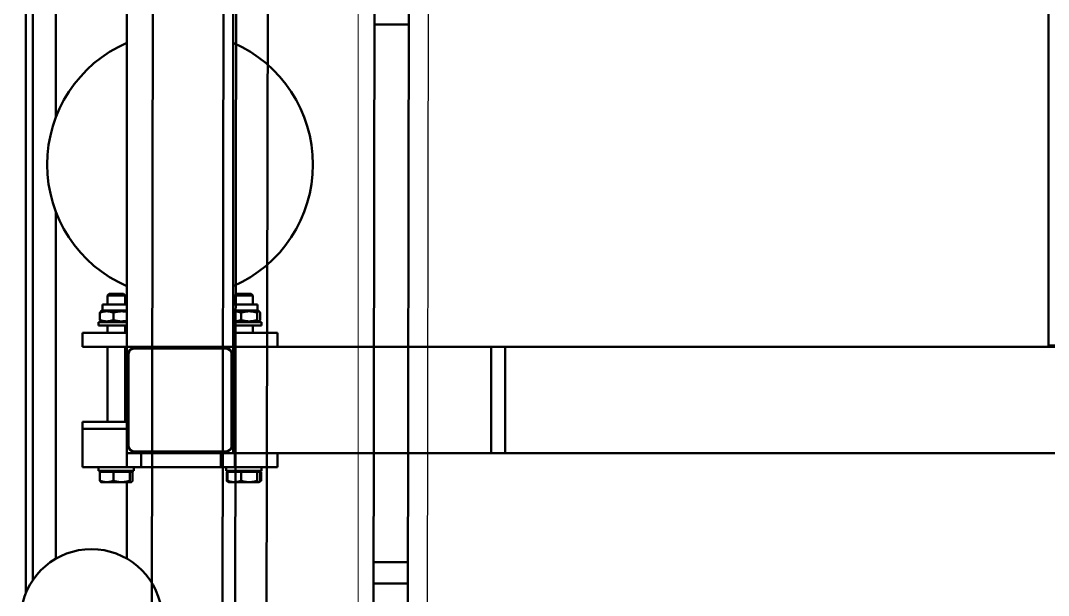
# Model space of a CAD drawing. Extents: x -3873 to 164127, y 7129 to 96529.
# Drawn here: x 50282 to 50862, y 60590 to 60915 of the extents above; entities that cross this region are included whole.
import ezdxf

# ---------------------------------------------------------------- set-up
doc = ezdxf.new("R2010")
doc.units = 0
doc.layers.get('0').update_dxf_attribs({"linetype": 'CONTINUOUS'})
doc.layers.add('LAYOUT', color=90, linetype='CONTINUOUS')
doc.layers.add('LAYOUT Kromeka', color=1, linetype='CONTINUOUS', lineweight=5)
doc.layers.add('Visible (ISO)', color=7, linetype='CONTINUOUS', lineweight=50)

# ---------------------------------------------------------------- blocks, each defined once
blk = doc.blocks.new('KD43-180-CCW Feet Cutter & Unloader')
at = {"layer": 'Visible (ISO)', "color": 1}
for p, q in [((1762.8, 1183), (1762.8, 1534.8)), ((1758.8, 1183), (1758.8, 1527.39)), ((1705.8, 1515.36), (1705.8, 1472.15)), ((1745.8, 1515.36), (1745.8, 1319.68)), ((1630.11, 1466.35), (1630.11, 1471.39)), ((1630.63, 1466.35), (1630.63, 1471.39)), ((1631.19, 1472.09), (1630.7, 1471.81)), ((1631.3, 1472.15), (1631.19, 1472.09)), ((1631.41, 1472.15), (1631.3, 1472.15)), ((1636.77, 1472.15), (1631.41, 1472.15)), ((1632.19, 1466.35), (1632.19, 1471.39)), ((1645.16, 1472.15), (1636.77, 1472.15)), ((1641.36, 1466.35), (1641.36, 1471.39)), ((1648.3, 1472.15), (1645.16, 1472.15)), ((1648.3, 1472.15), (1648.41, 1472.09)), ((1648.41, 1472.09), (1648.9, 1471.81)), ((1648.97, 1466.35), (1648.97, 1471.39)), ((1649.49, 1466.35), (1649.49, 1471.39)), ((1702.63, 1466.35), (1702.63, 1471.39)), ((1703.3, 1472.15), (1703.19, 1472.09)), ((1703.41, 1472.15), (1703.3, 1472.15)), ((1708.77, 1472.15), (1703.41, 1472.15)), ((1704.19, 1466.35), (1704.19, 1471.39)), ((1717.16, 1472.15), (1708.77, 1472.15)), ((1713.36, 1466.35), (1713.36, 1471.39)), ((1720.3, 1472.15), (1717.16, 1472.15)), ((1720.3, 1472.15), (1720.41, 1472.09)), ((1720.97, 1466.35), (1720.97, 1471.39)), ((1620.8, 1463.75), (1644.8, 1463.75)), ((1620.8, 1463.75), (1620.8, 1455.75)), ((1649.8, 1465.75), (1629.8, 1465.75)), ((1629.8, 1465.75), (1629.8, 1463.75)), ((1630.63, 1466.35), (1630.11, 1466.35)), ((1632.19, 1466.35), (1630.63, 1466.35)), ((1632.1, 1466.35), (1632.1, 1465.75)), ((1641.36, 1466.35), (1632.19, 1466.35)), ((1648.97, 1466.35), (1641.36, 1466.35)), ((1644.8, 1463.75), (1652.8, 1463.75)), ((1644.8, 1455.75), (1644.8, 1463.75)), ((1647.5, 1466.35), (1647.5, 1465.75)), ((1649.49, 1466.35), (1648.97, 1466.35)), ((1649.8, 1465.75), (1649.8, 1463.75)), ((1652.8, 1463.75), (1697.8, 1463.75)), ((1652.8, 1463.75), (1652.8, 1455.75)), ((1697.8, 1455.75), (1697.8, 1463.75)), ((1697.8, 1463.75), (1705.8, 1463.75)), ((1721.8, 1465.75), (1701.8, 1465.75)), ((1701.8, 1465.75), (1701.8, 1463.75)), ((1704.19, 1466.35), (1702.63, 1466.35)), ((1704.1, 1466.35), (1704.1, 1465.75)), ((1713.36, 1466.35), (1704.19, 1466.35)), ((1705.8, 1463.75), (1730.8, 1463.75)), ((1705.8, 1463.75), (1705.8, 1455.75)), ((1720.97, 1466.35), (1713.36, 1466.35)), ((1719.5, 1466.35), (1719.5, 1465.75)), ((1721.8, 1465.75), (1721.8, 1463.75)), ((1730.8, 1455.75), (1730.8, 1463.75)), ((819.3, 1455.75), (1492.3, 1455.75)), ((1492.3, 1449.75), (1492.3, 1455.75)), ((1500.3, 1455.75), (1492.3, 1455.75)), ((1500.3, 1455.75), (1645.8, 1455.75)), ((1500.3, 1455.75), (1500.3, 1449.75)), ((1645.8, 1455.75), (1645.8, 1449.75)), ((1651.8, 1455.75), (1645.8, 1455.75)), ((1646.8, 1399.75), (1646.8, 1451.75)), ((1649.8, 1454.75), (1701.8, 1454.75)), ((1651.8, 1455.75), (1699.8, 1455.75)), ((1705.8, 1455.75), (1699.8, 1455.75)), ((1704.8, 1451.75), (1704.8, 1399.75)), ((1705.8, 1449.75), (1705.8, 1455.75)), ((1730.8, 1455.75), (1730.8, 1442.1)), ((1492.3, 1449.75), (1492.3, 1401.75)), ((1500.3, 1449.75), (1500.3, 1401.75)), ((1645.8, 1401.75), (1645.8, 1449.75)), ((1645.8, 1401.75), (1645.8, 1449.75)), ((1705.8, 1449.75), (1705.8, 1401.75)), ((1730.8, 1442.1), (1705.8, 1442.1)), ((1730.8, 1438.1), (1730.8, 1442.1)), ((1730.8, 1438.1), (1705.8, 1438.1)), ((1706.8, 1438.1), (1706.8, 1395.75)), ((1716.8, 1438.1), (1716.8, 1395.75)), ((1492.3, 1395.75), (1492.3, 1401.75)), ((1500.3, 1401.75), (1500.3, 1395.75)), ((1645.8, 1401.75), (1645.8, 1395.75)), ((1705.8, 1401.75), (1705.8, 1395.75)), ((819.3, 1395.75), (1492.3, 1395.75)), ((1179.8, 1395), (1185.8, 1395)), ((1185.8, 1395), (1185.8, 870)), ((1492.3, 1395.75), (1500.3, 1395.75)), ((1500.3, 1395.75), (1645.8, 1395.75)), ((1620.8, 1395.75), (1620.8, 1387.75)), ((1645.8, 1395.75), (1651.8, 1395.75)), ((1645.8, 870), (1645.8, 1395.75)), ((1701.8, 1396.75), (1649.8, 1396.75)), ((1699.8, 1395.75), (1651.8, 1395.75)), ((1699.8, 1395.75), (1651.8, 1395.75)), ((1699.8, 1395.75), (1705.8, 1395.75)), ((1705.8, 284.25), (1705.8, 1395.75)), ((1705.8, 1395.75), (1726.8, 1395.75)), ((1726.8, 1395.75), (1730.8, 1395.75)), ((1730.8, 1387.75), (1730.8, 1395.75)), ((1624.8, 1387.75), (1620.8, 1387.75)), ((1624.8, 1387.75), (1645.8, 1387.75)), ((1634.8, 1387.75), (1634.8, 1383.75)), ((1644.8, 1387.75), (1644.8, 1383.75)), ((1705.8, 1387.75), (1726.8, 1387.75)), ((1706.8, 1387.75), (1706.8, 1383.75)), ((1716.8, 1387.75), (1716.8, 1383.75)), ((1730.8, 1387.75), (1726.8, 1387.75)), ((1629.8, 1383.75), (1645.8, 1383.75)), ((1629.8, 1381.75), (1629.8, 1383.75)), ((1629.8, 1381.75), (1645.8, 1381.75)), ((1630.63, 1380.59), (1630.63, 1376.41)), ((1632, 1381.75), (1631.19, 1381.28)), ((1632.19, 1380.59), (1632.19, 1376.41)), ((1641.36, 1380.59), (1641.36, 1376.41)), ((1705.8, 1383.75), (1721.8, 1383.75)), ((1705.8, 1381.75), (1721.8, 1381.75)), ((1713.36, 1380.59), (1713.36, 1376.41)), ((1719.6, 1381.75), (1720.41, 1381.28)), ((1720.97, 1380.59), (1720.97, 1376.41)), ((1721.8, 1381.75), (1721.8, 1383.75)), ((1632, 1375.25), (1631.19, 1375.72)), ((1645.8, 1375.25), (1632, 1375.25)), ((1632, 1375.25), (1632, 1371.75)), ((1719.6, 1375.25), (1705.8, 1375.25)), ((1719.6, 1375.25), (1720.41, 1375.72)), ((1719.6, 1375.25), (1719.6, 1371.75)), ((1645.8, 1371.75), (1632, 1371.75)), ((1634.8, 1371.75), (1634.8, 1366.67)), ((1644.8, 1371.75), (1644.8, 1366.67)), ((1719.6, 1371.75), (1705.8, 1371.75)), ((1706.8, 1371.75), (1706.8, 1366.67)), ((1716.8, 1371.75), (1716.8, 1366.67)), ((1634.8, 1366.67), (1644.8, 1366.67)), ((1635.72, 1365.75), (1634.8, 1366.67)), ((1643.88, 1365.75), (1635.72, 1365.75)), ((1643.88, 1365.75), (1644.8, 1366.67)), ((1706.8, 1366.67), (1716.8, 1366.67)), ((1707.72, 1365.75), (1706.8, 1366.67)), ((1715.88, 1365.75), (1707.72, 1365.75)), ((1715.88, 1365.75), (1716.8, 1366.67)), ((1745.8, 1265.82), (1745.8, 1022.44))]:
    blk.add_line(p, q, dxfattribs=at)
for centre, radius, start, end in [((1725.8, 1550), 40, 108.20996, 71.79004), ((1651.8, 1449.75), 6, 90, 180), ((1649.8, 1451.75), 3, 90, 180), ((1699.8, 1449.75), 6, 0, 90), ((1701.8, 1451.75), 3, 0, 90), ((1651.8, 1401.75), 6, 180, 270), ((1649.8, 1399.75), 3, 180, 270), ((1699.8, 1401.75), 6, 270, 0), ((1701.8, 1399.75), 3, 270, 0), ((1675.8, 1292.75), 75, 113.57818, 246.42182), ((1675.8, 1292.75), 75, 293.57818, 66.42182)]:
    blk.add_arc(centre, radius, start, end, dxfattribs=at)
for points, weights in [([(1630.11, 1471.39), (1630.42, 1471.64), (1630.7, 1471.81)], [1, 1.01218654655, 1.01654737809]), ([(1630.8, 1471.68), (1630.46, 1471.55), (1630.11, 1471.39)], [1.01250676305, 1.00789606675, 1]), ([(1631.41, 1472.15), (1631.05, 1472.15), (1630.63, 1471.39)], [1, 1.0379548493, 1]), ([(1632.19, 1471.39), (1631.77, 1472.15), (1631.41, 1472.15)], [1, 1.0379548493, 1]), ([(1636.77, 1472.15), (1634.64, 1472.15), (1632.19, 1471.39)], [1, 1.0379548493, 1]), ([(1641.36, 1471.39), (1638.9, 1472.15), (1636.77, 1472.15)], [1, 1.0379548493, 1]), ([(1645.16, 1472.15), (1643.4, 1472.15), (1641.36, 1471.39)], [1, 1.0379548493, 1]), ([(1648.97, 1471.39), (1646.93, 1472.15), (1645.16, 1472.15)], [1, 1.0379548493, 1]), ([(1648.41, 1472.09), (1648.67, 1471.94), (1648.97, 1471.39)], [1.01564771729, 1.02692659257, 1]), ([(1649.49, 1471.39), (1649, 1471.79), (1648.55, 1471.98)], [1, 1.01965956375, 1.01895290532]), ([(1703.41, 1472.15), (1703.05, 1472.15), (1702.63, 1471.39)], [1, 1.0379548493, 1]), ([(1704.19, 1471.39), (1703.77, 1472.15), (1703.41, 1472.15)], [1, 1.0379548493, 1]), ([(1708.77, 1472.15), (1706.64, 1472.15), (1704.19, 1471.39)], [1, 1.0379548493, 1]), ([(1713.36, 1471.39), (1710.9, 1472.15), (1708.77, 1472.15)], [1, 1.0379548493, 1]), ([(1717.16, 1472.15), (1715.4, 1472.15), (1713.36, 1471.39)], [1, 1.0379548493, 1]), ([(1720.97, 1471.39), (1718.93, 1472.15), (1717.16, 1472.15)], [1, 1.0379548493, 1]), ([(1720.41, 1472.09), (1720.67, 1471.94), (1720.97, 1471.39)], [1.01564771729, 1.02692659257, 1]), ([(1632.19, 1380.59), (1631.41, 1382), (1630.63, 1380.59)], [1, 1.15470053838, 1]), ([(1641.36, 1380.59), (1636.77, 1382), (1632.19, 1380.59)], [1, 1.15470053838, 1]), ([(1645.8, 1381.32), (1643.73, 1381.47), (1641.36, 1380.59)], [1.07486559867, 1.09121352758, 1]), ([(1713.36, 1380.59), (1709.43, 1381.8), (1705.8, 1381.01)], [1, 1.12960949409, 1.04204300244]), ([(1720.97, 1380.59), (1717.16, 1382), (1713.36, 1380.59)], [1, 1.15470053838, 1]), ([(1720.41, 1381.28), (1720.67, 1381.13), (1720.97, 1380.59)], [1.07046737078, 1.05427660358, 1]), ([(1630.63, 1376.41), (1631.41, 1375), (1632.19, 1376.41)], [1, 1.15470053838, 1]), ([(1632.19, 1376.41), (1636.77, 1375), (1641.36, 1376.41)], [1, 1.15470053838, 1]), ([(1641.36, 1376.41), (1643.73, 1375.53), (1645.8, 1375.68)], [1, 1.09121352758, 1.07486559867]), ([(1705.8, 1375.99), (1709.43, 1375.2), (1713.36, 1376.41)], [1.04204300244, 1.12960949409, 1]), ([(1713.36, 1376.41), (1717.16, 1375), (1720.97, 1376.41)], [1, 1.15470053838, 1]), ([(1720.97, 1376.41), (1720.67, 1375.87), (1720.41, 1375.72)], [1, 1.05427660358, 1.07046737078])]:
    blk.add_rational_spline(points, weights, degree=2, dxfattribs=at)
blk = doc.blocks.new('FP01_Feet_Scalder')
at = {"layer": 'LAYOUT', "color": 0, "linetype": 'Continuous', "ltscale": 25}
blk.add_line((2395, 391.5), (1195.5, 391.5), dxfattribs=at)
at = {"layer": 'Visible (ISO)', "color": 0}
for p, q in [((1195.5, 547), (2415, 547)), ((1195.5, 507), (2415, 507)), ((1195.5, 500), (2395, 500)), ((2395, 482.15), (1195.5, 482.15)), ((2395, 421.85), (1707.4, 421.85)), ((1851.8, 402.5), (1851.77, 421.85)), ((1863.77, 421.85), (1863.8, 402.5)), ((2167.59, 402.5), (2167.56, 421.85)), ((1700.5, 402.5), (2389, 402.5))]:
    blk.add_line(p, q, dxfattribs=at)
blk = doc.blocks.new('feet_scalder_platform')
at = {"ltscale": 20}
blk.add_line((-520, -2751.15), (-520, 0), dxfattribs=at)

msp = doc.modelspace()

# ---------------------------------------------------------------- block references
at = {"layer": 'LAYOUT Kromeka', "color": 6, "ltscale": 20, "rotation": 180}
msp.add_blockref('KD43-180-CCW Feet Cutter & Unloader', (52047.45, 62126.3), dxfattribs=at)
at = {"layer": 'LAYOUT Kromeka', "rotation": 89.90410115215707}
msp.add_blockref('FP01_Feet_Scalder', (50899.6, 58744.4), dxfattribs=at)
at = {"layer": 'LAYOUT Kromeka', "color": 0, "linetype": 'Continuous', "ltscale": 50, "xscale": -1, "rotation": 180}
msp.add_blockref('feet_scalder_platform', (50992.19, 58491.46), dxfattribs=at)

doc.saveas('drawing.dxf')
